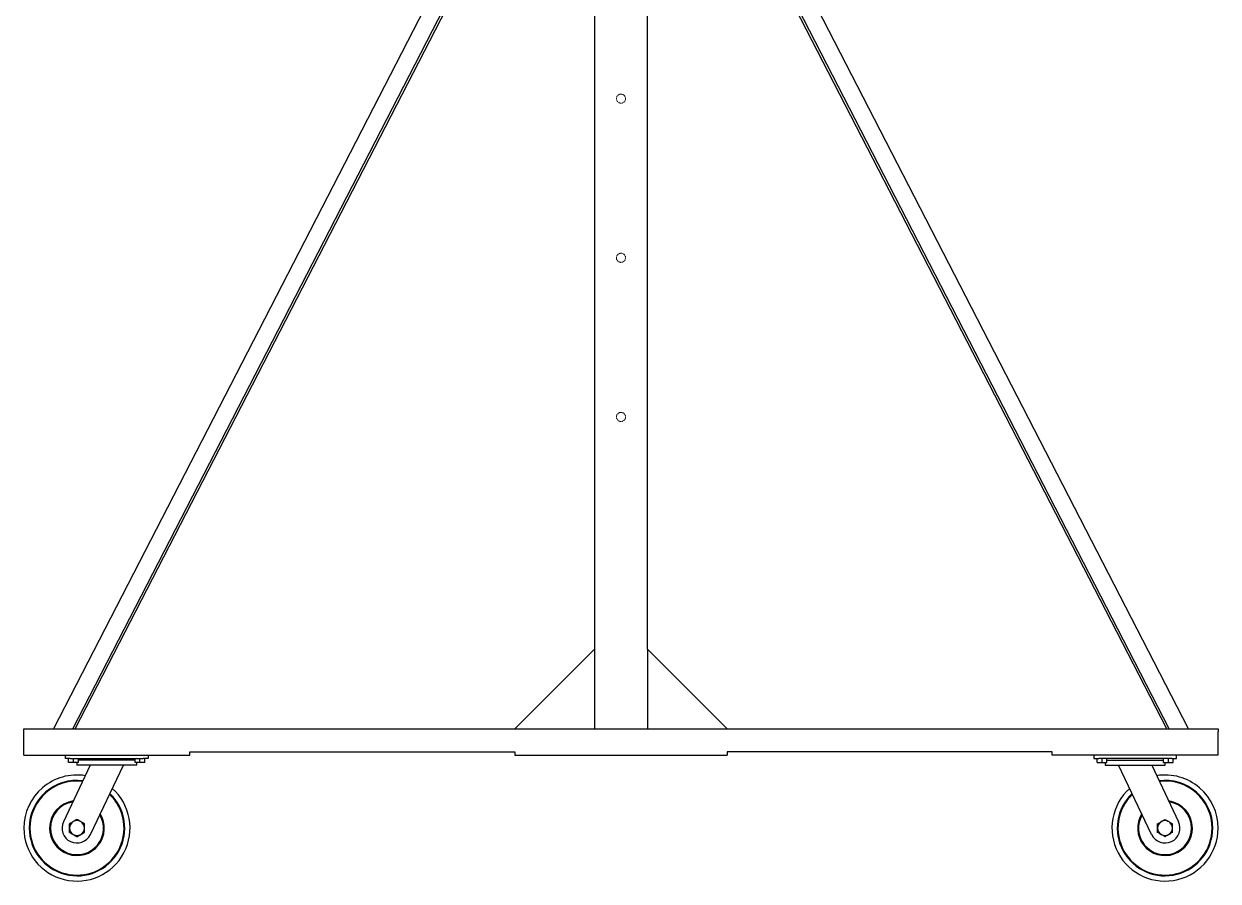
# Model space of a CAD drawing. Header units: millimetres. Extents: x 1735 to 8164, y 2313 to 5880.
# Drawn here: x 5878 to 8164, y 2596 to 4238 of the extents above; entities that cross this region are included whole.
import ezdxf

# ---------------------------------------------------------------- set-up
doc = ezdxf.new("R2010")
doc.units = ezdxf.units.MM
doc.header["$LTSCALE"] = 45
doc.header["$MEASUREMENT"] = 0
doc.linetypes.add('SLD-Dashed', pattern=[0.075, 0.05, -0.025])
doc.linetypes.add('SLD-Solid', pattern=[0])

msp = doc.modelspace()

# ---------------------------------------------------------------- linework, layer by layer
at = {"color": 7, "linetype": 'SLD-Solid', "lineweight": 25}
for p, q in [((6970.09, 4899.56), (5934.39, 2888.1)), ((8107.47, 2888.1), (7071.77, 4899.56)), ((5971.58, 2888.1), (6987.33, 4860.8)), ((8070.28, 2888.1), (7054.53, 4860.8)), ((5976.41, 2888.1), (6983.01, 4843.04)), ((8065.45, 2888.1), (7058.85, 4843.04)), ((6970.13, 4818.02), (6970.13, 3040.5)), ((7071.73, 3040.5), (7071.73, 4818.02)), ((6970.22, 3040.59), (6817.73, 2888.1)), ((6970.22, 3040.59), (6970.22, 2888.1)), ((7071.64, 3040.59), (7071.64, 2888.1)), ((7071.64, 3040.59), (7224.13, 2888.1)), ((5877.93, 2888.1), (8163.93, 2888.1)), ((5877.93, 2882.03), (5877.93, 2888.1)), ((5877.93, 2837.58), (5877.93, 2882.03)), ((8163.93, 2888.1), (8163.93, 2882.03)), ((8163.93, 2837.58), (8163.93, 2882.03)), ((5877.93, 2837.58), (6195.43, 2837.58)), ((5957.3, 2831.23), (5957.3, 2837.58)), ((6116.05, 2837.58), (6116.05, 2831.23)), ((6195.43, 2843.65), (6817.73, 2843.65)), ((6195.43, 2837.58), (6195.43, 2843.65)), ((6817.73, 2843.65), (6817.73, 2837.58)), ((6817.73, 2837.58), (7224.13, 2837.58)), ((7846.43, 2843.65), (7224.13, 2843.65)), ((7224.13, 2843.65), (7224.13, 2837.58)), ((7846.43, 2837.58), (7846.43, 2843.65)), ((8163.93, 2837.58), (7846.43, 2837.58)), ((7925.8, 2837.58), (7925.8, 2831.23)), ((8084.55, 2831.23), (8084.55, 2837.58)), ((6005.06, 2818.53), (5953.71, 2710.11)), ((5966.83, 2831.23), (5957.3, 2831.23)), ((5963.65, 2823.29), (5963.65, 2831.23)), ((5973.18, 2823.29), (5963.65, 2823.29)), ((5966.83, 2831.23), (6106.53, 2831.23)), ((5973.18, 2823.29), (5973.18, 2831.23)), ((5982.7, 2823.29), (5973.18, 2823.29)), ((5979.53, 2823.29), (5979.53, 2818.53)), ((6093.83, 2818.53), (5979.53, 2818.53)), ((5982.7, 2823.29), (5982.7, 2831.23)), ((6090.65, 2828.06), (5982.7, 2828.06)), ((6005.35, 2685.65), (6068.3, 2818.53)), ((6090.65, 2823.29), (6090.65, 2831.23)), ((6100.18, 2823.29), (6090.65, 2823.29)), ((6093.83, 2818.53), (6093.83, 2823.29)), ((6100.18, 2823.29), (6100.18, 2831.23)), ((6109.7, 2823.29), (6100.18, 2823.29)), ((6116.05, 2831.23), (6106.53, 2831.23)), ((6109.7, 2823.29), (6109.7, 2831.23)), ((7925.8, 2831.23), (7935.33, 2831.23)), ((7932.15, 2823.29), (7932.15, 2831.23)), ((7932.15, 2823.29), (7941.68, 2823.29)), ((8075.03, 2831.23), (7935.33, 2831.23)), ((7941.68, 2823.29), (7941.68, 2831.23)), ((7941.68, 2823.29), (7951.2, 2823.29)), ((7948.03, 2823.29), (7948.03, 2818.53)), ((7948.03, 2818.53), (8062.33, 2818.53)), ((7951.2, 2823.29), (7951.2, 2831.23)), ((7951.2, 2828.06), (8059.15, 2828.06)), ((8036.51, 2685.65), (7973.56, 2818.53)), ((8036.8, 2818.53), (8088.15, 2710.11)), ((8059.15, 2823.29), (8059.15, 2831.23)), ((8059.15, 2823.29), (8068.68, 2823.29)), ((8062.33, 2818.53), (8062.33, 2823.29)), ((8068.68, 2823.29), (8068.68, 2831.23)), ((8068.68, 2823.29), (8078.2, 2823.29)), ((8075.03, 2831.23), (8084.55, 2831.23)), ((8078.2, 2823.29), (8078.2, 2831.23))]:
    msp.add_line(p, q, dxfattribs=at)
at = {"color": 8, "linetype": 'SLD-Dashed', "lineweight": 18}
for centre in [(7020.93, 4094.88), (7020.93, 3790.08), (7020.93, 3485.28)]:
    msp.add_circle(centre, 8.73, dxfattribs=at)
at = {"color": 7, "linetype": 'SLD-Solid', "lineweight": 25}
for centre, radius, start, end in [((5979.53, 2697.88), 101.6, 80.98865, 180), ((5979.53, 2697.88), 91.44, 82.86378, 180), ((8062.33, 2697.88), 101.6, 0, 99.01135), ((8062.33, 2697.88), 91.44, 0, 97.13622), ((5979.53, 2697.88), 101.6, 180, 48.319), ((5979.53, 2697.88), 90.05, 83.15474, 180), ((8062.33, 2697.88), 101.6, 131.681, 0), ((8062.33, 2697.88), 90.05, 0, 96.84526), ((5979.53, 2697.88), 91.44, 180, 46.44387), ((5979.53, 2697.88), 90.05, 180, 46.15291), ((5979.53, 2697.88), 52.47, 97.65332, 180), ((5979.53, 2697.88), 50.8, 98.88269, 180), ((8062.33, 2697.88), 91.44, 133.55613, 0), ((8062.33, 2697.88), 90.05, 133.84709, 0), ((8062.33, 2697.88), 52.47, 0, 82.34668), ((8062.33, 2697.88), 50.8, 0, 81.11731), ((5979.53, 2697.88), 52.47, 180, 31.65433), ((5979.53, 2697.88), 50.8, 180, 30.42496), ((8062.33, 2697.88), 52.47, 148.34567, 0), ((8062.33, 2697.88), 50.8, 149.57504, 0), ((5979.53, 2697.88), 28.58, 154.65382, 334.65382), ((5979.53, 2697.88), 14.29, 120, 180), ((5979.53, 2697.88), 14.29, 180, 240), ((5979.53, 2697.88), 14.29, 60, 120), ((5979.53, 2697.88), 14.29, 0, 60), ((5979.53, 2697.88), 14.29, 300, 0), ((8062.33, 2697.88), 28.58, 205.34618, 25.34618), ((8062.33, 2697.88), 14.29, 120, 180), ((8062.33, 2697.88), 14.29, 180, 240), ((8062.33, 2697.88), 14.29, 60, 120), ((8062.33, 2697.88), 14.29, 0, 60), ((8062.33, 2697.88), 14.29, 300, 0), ((5979.53, 2697.88), 14.29, 240, 300), ((8062.33, 2697.88), 14.29, 240, 300)]:
    msp.add_arc(centre, radius, start, end, dxfattribs=at)
for points, knots in [([(5972.39, 2710.26), (5971.78, 2709.91), (5971.17, 2709.55), (5969.97, 2708.86), (5969.37, 2708.51), (5967.58, 2707.48), (5966.41, 2706.8), (5965.24, 2706.13)], [0, 0, 0, 0, 0.25, 0.25, 0.5, 0.5, 1, 1, 1, 1]), ([(5965.24, 2697.88), (5965.24, 2698.58), (5965.24, 2699.28), (5965.24, 2700.68), (5965.24, 2701.38), (5965.24, 2703.45), (5965.24, 2704.8), (5965.24, 2706.13)], [0, 0, 0, 0, 0.25, 0.25, 0.5, 0.5, 1, 1, 1, 1]), ([(5965.24, 2689.63), (5965.24, 2690.3), (5965.24, 2690.98), (5965.24, 2692.35), (5965.24, 2693.04), (5965.24, 2695.1), (5965.24, 2696.49), (5965.24, 2697.88)], [0, 0, 0, 0, 0.25, 0.25, 0.5, 0.5, 1, 1, 1, 1]), ([(5979.53, 2714.38), (5978.36, 2713.71), (5977.18, 2713.03), (5974.8, 2711.65), (5973.6, 2710.96), (5972.39, 2710.26)], [0, 0, 0, 0, 0.5, 0.5, 1, 1, 1, 1]), ([(5986.67, 2710.26), (5986.07, 2710.61), (5985.46, 2710.96), (5984.25, 2711.65), (5983.66, 2712), (5981.87, 2713.03), (5980.7, 2713.71), (5979.53, 2714.38)], [0, 0, 0, 0, 0.25, 0.25, 0.5, 0.5, 1, 1, 1, 1]), ([(5993.82, 2706.13), (5992.65, 2706.81), (5991.47, 2707.49), (5989.09, 2708.86), (5987.89, 2709.55), (5986.67, 2710.26)], [0, 0, 0, 0, 0.5, 0.5, 1, 1, 1, 1]), ([(5993.82, 2697.88), (5993.82, 2698.58), (5993.82, 2699.28), (5993.82, 2700.68), (5993.82, 2701.38), (5993.82, 2703.45), (5993.82, 2704.8), (5993.82, 2706.13)], [0, 0, 0, 0, 0.25, 0.25, 0.5, 0.5, 1, 1, 1, 1]), ([(5993.82, 2689.63), (5993.82, 2690.3), (5993.82, 2690.98), (5993.82, 2692.35), (5993.82, 2693.04), (5993.82, 2695.1), (5993.82, 2696.49), (5993.82, 2697.88)], [0, 0, 0, 0, 0.25, 0.25, 0.5, 0.5, 1, 1, 1, 1]), ([(8048.04, 2706.13), (8049.21, 2706.81), (8050.39, 2707.49), (8052.77, 2708.86), (8053.97, 2709.55), (8055.19, 2710.26)], [0, 0, 0, 0, 0.5, 0.5, 1, 1, 1, 1]), ([(8048.04, 2697.88), (8048.04, 2698.58), (8048.04, 2699.28), (8048.04, 2700.68), (8048.04, 2701.38), (8048.04, 2703.45), (8048.04, 2704.8), (8048.04, 2706.13)], [0, 0, 0, 0, 0.25, 0.25, 0.5, 0.5, 1, 1, 1, 1]), ([(8048.04, 2689.63), (8048.04, 2690.3), (8048.04, 2690.98), (8048.04, 2692.35), (8048.04, 2693.04), (8048.04, 2695.1), (8048.04, 2696.49), (8048.04, 2697.88)], [0, 0, 0, 0, 0.25, 0.25, 0.5, 0.5, 1, 1, 1, 1]), ([(8055.19, 2710.26), (8055.79, 2710.61), (8056.4, 2710.96), (8057.61, 2711.65), (8058.2, 2712), (8059.99, 2713.03), (8061.16, 2713.71), (8062.33, 2714.38)], [0, 0, 0, 0, 0.25, 0.25, 0.5, 0.5, 1, 1, 1, 1]), ([(8062.33, 2714.38), (8063.5, 2713.71), (8064.68, 2713.03), (8067.05, 2711.65), (8068.26, 2710.96), (8069.47, 2710.26)], [0, 0, 0, 0, 0.5, 0.5, 1, 1, 1, 1]), ([(8069.47, 2710.26), (8070.08, 2709.91), (8070.69, 2709.55), (8071.89, 2708.86), (8072.49, 2708.51), (8074.28, 2707.48), (8075.45, 2706.8), (8076.62, 2706.13)], [0, 0, 0, 0, 0.25, 0.25, 0.5, 0.5, 1, 1, 1, 1]), ([(8076.62, 2697.88), (8076.62, 2698.58), (8076.62, 2699.28), (8076.62, 2700.68), (8076.62, 2701.38), (8076.62, 2703.45), (8076.62, 2704.8), (8076.62, 2706.13)], [0, 0, 0, 0, 0.25, 0.25, 0.5, 0.5, 1, 1, 1, 1]), ([(8076.62, 2689.63), (8076.62, 2690.3), (8076.62, 2690.98), (8076.62, 2692.35), (8076.62, 2693.04), (8076.62, 2695.1), (8076.62, 2696.49), (8076.62, 2697.88)], [0, 0, 0, 0, 0.25, 0.25, 0.5, 0.5, 1, 1, 1, 1]), ([(5965.24, 2689.63), (5966.41, 2688.96), (5967.59, 2688.28), (5969.97, 2686.91), (5971.17, 2686.21), (5972.39, 2685.51)], [0, 0, 0, 0, 0.5, 0.5, 1, 1, 1, 1]), ([(5972.39, 2685.51), (5972.99, 2685.16), (5973.6, 2684.81), (5974.81, 2684.11), (5975.4, 2683.77), (5977.19, 2682.74), (5978.36, 2682.06), (5979.53, 2681.38)], [0, 0, 0, 0, 0.25, 0.25, 0.5, 0.5, 1, 1, 1, 1]), ([(5979.53, 2681.38), (5980.7, 2682.06), (5981.88, 2682.74), (5984.25, 2684.11), (5985.46, 2684.81), (5986.67, 2685.51)], [0, 0, 0, 0, 0.5, 0.5, 1, 1, 1, 1]), ([(5986.67, 2685.51), (5987.28, 2685.86), (5987.89, 2686.21), (5989.09, 2686.91), (5989.69, 2687.25), (5991.48, 2688.28), (5992.65, 2688.96), (5993.82, 2689.63)], [0, 0, 0, 0, 0.25, 0.25, 0.5, 0.5, 1, 1, 1, 1]), ([(8055.19, 2685.51), (8054.58, 2685.86), (8053.97, 2686.21), (8052.77, 2686.91), (8052.17, 2687.25), (8050.38, 2688.28), (8049.21, 2688.96), (8048.04, 2689.63)], [0, 0, 0, 0, 0.25, 0.25, 0.5, 0.5, 1, 1, 1, 1]), ([(8062.33, 2681.38), (8061.16, 2682.06), (8059.98, 2682.74), (8057.6, 2684.11), (8056.4, 2684.81), (8055.19, 2685.51)], [0, 0, 0, 0, 0.5, 0.5, 1, 1, 1, 1]), ([(8069.47, 2685.51), (8068.87, 2685.16), (8068.26, 2684.81), (8067.05, 2684.11), (8066.46, 2683.77), (8064.67, 2682.74), (8063.5, 2682.06), (8062.33, 2681.38)], [0, 0, 0, 0, 0.25, 0.25, 0.5, 0.5, 1, 1, 1, 1]), ([(8076.62, 2689.63), (8075.45, 2688.96), (8074.27, 2688.28), (8071.89, 2686.91), (8070.69, 2686.21), (8069.47, 2685.51)], [0, 0, 0, 0, 0.5, 0.5, 1, 1, 1, 1])]:
    msp.add_open_spline(points, degree=3, knots=knots, dxfattribs=at)

doc.saveas('drawing.dxf')
